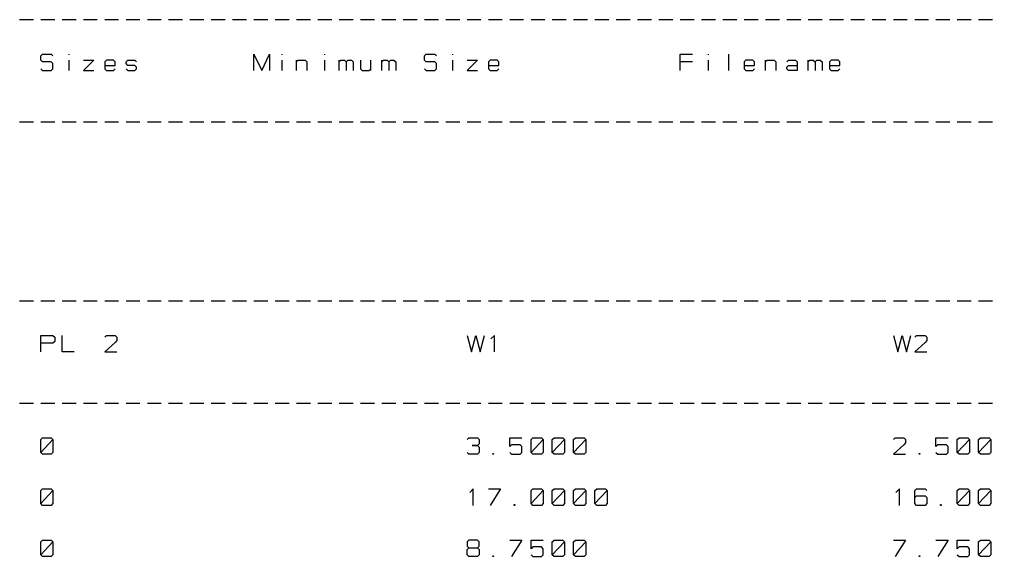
# Model space of a CAD drawing. Extents: x 0 to 291, y 0 to 144.
# Drawn here: x 107.46 to 145.49, y 0.17 to 21.17 of the extents above; entities that cross this region are included whole.
import ezdxf

# ---------------------------------------------------------------- set-up
doc = ezdxf.new("R2010")
doc.units = 0

msp = doc.modelspace()

# ---------------------------------------------------------------- linework, layer by layer
at = {"layer": 'StackupLayer'}
for p, q in [((107.457, 21.17), (108.001, 21.17)), ((108.29, 21.17), (108.834, 21.17)), ((109.123, 21.17), (109.667, 21.17)), ((109.956, 21.17), (110.5, 21.17)), ((110.789, 21.17), (111.333, 21.17)), ((111.622, 21.17), (112.166, 21.17)), ((112.455, 21.17), (112.999, 21.17)), ((113.288, 21.17), (113.832, 21.17)), ((114.121, 21.17), (114.665, 21.17)), ((114.954, 21.17), (115.498, 21.17)), ((115.787, 21.17), (116.331, 21.17)), ((116.62, 21.17), (117.164, 21.17)), ((117.453, 21.17), (117.997, 21.17)), ((118.286, 21.17), (118.83, 21.17)), ((119.119, 21.17), (119.663, 21.17)), ((119.952, 21.17), (120.496, 21.17)), ((120.785, 21.17), (121.329, 21.17)), ((121.618, 21.17), (122.162, 21.17)), ((122.451, 21.17), (122.995, 21.17)), ((123.284, 21.17), (123.828, 21.17)), ((124.117, 21.17), (124.661, 21.17)), ((124.95, 21.17), (125.494, 21.17)), ((125.783, 21.17), (126.327, 21.17)), ((126.616, 21.17), (127.16, 21.17)), ((127.449, 21.17), (127.993, 21.17)), ((128.282, 21.17), (128.826, 21.17)), ((129.115, 21.17), (129.659, 21.17)), ((129.948, 21.17), (130.492, 21.17)), ((130.781, 21.17), (131.325, 21.17)), ((131.614, 21.17), (132.158, 21.17)), ((132.447, 21.17), (132.991, 21.17)), ((133.28, 21.17), (133.824, 21.17)), ((134.113, 21.17), (134.657, 21.17)), ((134.946, 21.17), (135.49, 21.17)), ((135.779, 21.17), (136.323, 21.17)), ((136.612, 21.17), (137.156, 21.17)), ((137.445, 21.17), (137.989, 21.17)), ((138.278, 21.17), (138.822, 21.17)), ((139.111, 21.17), (139.655, 21.17)), ((139.944, 21.17), (140.488, 21.17)), ((140.777, 21.17), (141.321, 21.17)), ((141.61, 21.17), (142.154, 21.17)), ((142.443, 21.17), (142.987, 21.17)), ((143.276, 21.17), (143.82, 21.17)), ((144.109, 21.17), (144.653, 21.17)), ((144.942, 21.17), (145.486, 21.17)), ((108.29, 19.748), (108.358, 19.816)), ((108.358, 19.816), (108.698, 19.816)), ((108.698, 19.816), (108.766, 19.748)), ((109.395, 19.782), (109.395, 19.816)), ((116.62, 19.17), (116.62, 19.816)), ((116.62, 19.816), (116.926, 19.17)), ((116.926, 19.17), (117.232, 19.816)), ((117.232, 19.816), (117.232, 19.17)), ((117.725, 19.782), (117.725, 19.816)), ((119.391, 19.782), (119.391, 19.816)), ((123.284, 19.748), (123.352, 19.816)), ((123.352, 19.816), (123.692, 19.816)), ((123.692, 19.816), (123.76, 19.748)), ((124.389, 19.782), (124.389, 19.816)), ((133.28, 19.17), (133.28, 19.816)), ((133.28, 19.816), (133.756, 19.816)), ((134.385, 19.782), (134.385, 19.816)), ((135.184, 19.17), (135.184, 19.816)), ((108.29, 19.578), (108.29, 19.748)), ((108.358, 19.51), (108.29, 19.578)), ((108.698, 19.51), (108.358, 19.51)), ((108.766, 19.442), (108.698, 19.51)), ((108.766, 19.238), (108.766, 19.442)), ((109.395, 19.17), (109.395, 19.578)), ((109.956, 19.578), (110.364, 19.578)), ((110.364, 19.578), (109.956, 19.17)), ((110.857, 19.578), (110.789, 19.51)), ((110.789, 19.51), (110.789, 19.238)), ((111.129, 19.578), (110.857, 19.578)), ((111.197, 19.51), (111.129, 19.578)), ((111.197, 19.374), (111.197, 19.51)), ((111.622, 19.51), (111.69, 19.578)), ((111.622, 19.442), (111.622, 19.51)), ((111.69, 19.374), (111.622, 19.442)), ((111.69, 19.578), (111.962, 19.578)), ((111.962, 19.578), (112.03, 19.51)), ((117.725, 19.17), (117.725, 19.578)), ((118.286, 19.17), (118.286, 19.578)), ((118.286, 19.51), (118.354, 19.578)), ((118.354, 19.578), (118.626, 19.578)), ((118.626, 19.578), (118.694, 19.51)), ((118.694, 19.51), (118.694, 19.17)), ((119.391, 19.17), (119.391, 19.578)), ((119.952, 19.17), (119.952, 19.578)), ((119.952, 19.51), (120.02, 19.578)), ((120.02, 19.578), (120.156, 19.578)), ((120.156, 19.578), (120.224, 19.51)), ((120.224, 19.51), (120.292, 19.578)), ((120.224, 19.51), (120.224, 19.17)), ((120.292, 19.578), (120.428, 19.578)), ((120.428, 19.578), (120.496, 19.51)), ((120.496, 19.51), (120.496, 19.17)), ((120.785, 19.578), (120.785, 19.238)), ((121.193, 19.17), (121.193, 19.578)), ((121.618, 19.17), (121.618, 19.578)), ((121.618, 19.51), (121.686, 19.578)), ((121.686, 19.578), (121.822, 19.578)), ((121.822, 19.578), (121.89, 19.51)), ((121.89, 19.51), (121.958, 19.578)), ((121.89, 19.51), (121.89, 19.17)), ((121.958, 19.578), (122.094, 19.578)), ((122.094, 19.578), (122.162, 19.51)), ((122.162, 19.51), (122.162, 19.17)), ((123.284, 19.578), (123.284, 19.748)), ((123.352, 19.51), (123.284, 19.578)), ((123.692, 19.51), (123.352, 19.51)), ((123.76, 19.442), (123.692, 19.51)), ((123.76, 19.238), (123.76, 19.442)), ((124.389, 19.17), (124.389, 19.578)), ((124.95, 19.578), (125.358, 19.578)), ((125.358, 19.578), (124.95, 19.17)), ((125.851, 19.578), (125.783, 19.51)), ((125.783, 19.51), (125.783, 19.238)), ((126.123, 19.578), (125.851, 19.578)), ((126.191, 19.51), (126.123, 19.578)), ((126.191, 19.374), (126.191, 19.51)), ((133.756, 19.51), (133.28, 19.51)), ((134.385, 19.17), (134.385, 19.578)), ((135.847, 19.578), (135.779, 19.51)), ((135.779, 19.51), (135.779, 19.238)), ((136.119, 19.578), (135.847, 19.578)), ((136.187, 19.51), (136.119, 19.578)), ((136.187, 19.374), (136.187, 19.51)), ((136.612, 19.17), (136.612, 19.578)), ((136.612, 19.51), (136.68, 19.578)), ((136.68, 19.578), (136.952, 19.578)), ((136.952, 19.578), (137.02, 19.51)), ((137.02, 19.51), (137.02, 19.17)), ((137.445, 19.51), (137.513, 19.578)), ((137.513, 19.578), (137.785, 19.578)), ((137.785, 19.578), (137.853, 19.51)), ((137.853, 19.51), (137.853, 19.17)), ((138.278, 19.17), (138.278, 19.578)), ((138.278, 19.51), (138.346, 19.578)), ((138.346, 19.578), (138.482, 19.578)), ((138.482, 19.578), (138.55, 19.51)), ((138.55, 19.51), (138.618, 19.578)), ((138.55, 19.51), (138.55, 19.17)), ((138.618, 19.578), (138.754, 19.578)), ((138.754, 19.578), (138.822, 19.51)), ((138.822, 19.51), (138.822, 19.17)), ((139.179, 19.578), (139.111, 19.51)), ((139.111, 19.51), (139.111, 19.238)), ((139.451, 19.578), (139.179, 19.578)), ((139.519, 19.51), (139.451, 19.578)), ((139.519, 19.374), (139.519, 19.51)), ((108.29, 19.238), (108.358, 19.17)), ((108.358, 19.17), (108.698, 19.17)), ((108.698, 19.17), (108.766, 19.238)), ((109.956, 19.17), (110.364, 19.17)), ((110.789, 19.374), (111.197, 19.374)), ((110.789, 19.238), (110.857, 19.17)), ((110.857, 19.17), (111.129, 19.17)), ((111.129, 19.17), (111.197, 19.238)), ((111.622, 19.238), (111.69, 19.17)), ((111.962, 19.374), (111.69, 19.374)), ((111.69, 19.17), (111.962, 19.17)), ((112.03, 19.306), (111.962, 19.374)), ((111.962, 19.17), (112.03, 19.238)), ((112.03, 19.238), (112.03, 19.306)), ((120.785, 19.238), (120.853, 19.17)), ((120.853, 19.17), (121.125, 19.17)), ((121.125, 19.17), (121.193, 19.238)), ((123.284, 19.238), (123.352, 19.17)), ((123.352, 19.17), (123.692, 19.17)), ((123.692, 19.17), (123.76, 19.238)), ((124.95, 19.17), (125.358, 19.17)), ((125.783, 19.374), (126.191, 19.374)), ((125.783, 19.238), (125.851, 19.17)), ((125.851, 19.17), (126.123, 19.17)), ((126.123, 19.17), (126.191, 19.238)), ((135.779, 19.374), (136.187, 19.374)), ((135.779, 19.238), (135.847, 19.17)), ((135.847, 19.17), (136.119, 19.17)), ((136.119, 19.17), (136.187, 19.238)), ((137.445, 19.306), (137.513, 19.374)), ((137.445, 19.238), (137.445, 19.306)), ((137.513, 19.17), (137.445, 19.238)), ((137.513, 19.374), (137.853, 19.374)), ((137.853, 19.17), (137.513, 19.17)), ((137.853, 19.238), (137.853, 19.17)), ((139.111, 19.374), (139.519, 19.374)), ((139.111, 19.238), (139.179, 19.17)), ((139.179, 19.17), (139.451, 19.17)), ((139.451, 19.17), (139.519, 19.238)), ((107.457, 17.17), (108.001, 17.17)), ((108.29, 17.17), (108.834, 17.17)), ((109.123, 17.17), (109.667, 17.17)), ((109.956, 17.17), (110.5, 17.17)), ((110.789, 17.17), (111.333, 17.17)), ((111.622, 17.17), (112.166, 17.17)), ((112.455, 17.17), (112.999, 17.17)), ((113.288, 17.17), (113.832, 17.17)), ((114.121, 17.17), (114.665, 17.17)), ((114.954, 17.17), (115.498, 17.17)), ((115.787, 17.17), (116.331, 17.17)), ((116.62, 17.17), (117.164, 17.17)), ((117.453, 17.17), (117.997, 17.17)), ((118.286, 17.17), (118.83, 17.17)), ((119.119, 17.17), (119.663, 17.17)), ((119.952, 17.17), (120.496, 17.17)), ((120.785, 17.17), (121.329, 17.17)), ((121.618, 17.17), (122.162, 17.17)), ((122.451, 17.17), (122.995, 17.17)), ((123.284, 17.17), (123.828, 17.17)), ((124.117, 17.17), (124.661, 17.17)), ((124.95, 17.17), (125.494, 17.17)), ((125.783, 17.17), (126.327, 17.17)), ((126.616, 17.17), (127.16, 17.17)), ((127.449, 17.17), (127.993, 17.17)), ((128.282, 17.17), (128.826, 17.17)), ((129.115, 17.17), (129.659, 17.17)), ((129.948, 17.17), (130.492, 17.17)), ((130.781, 17.17), (131.325, 17.17)), ((131.614, 17.17), (132.158, 17.17)), ((132.447, 17.17), (132.991, 17.17)), ((133.28, 17.17), (133.824, 17.17)), ((134.113, 17.17), (134.657, 17.17)), ((134.946, 17.17), (135.49, 17.17)), ((135.779, 17.17), (136.323, 17.17)), ((136.612, 17.17), (137.156, 17.17)), ((137.445, 17.17), (137.989, 17.17)), ((138.278, 17.17), (138.822, 17.17)), ((139.111, 17.17), (139.655, 17.17)), ((139.944, 17.17), (140.488, 17.17)), ((140.777, 17.17), (141.321, 17.17)), ((141.61, 17.17), (142.154, 17.17)), ((142.443, 17.17), (142.987, 17.17)), ((143.276, 17.17), (143.82, 17.17)), ((144.109, 17.17), (144.653, 17.17)), ((144.942, 17.17), (145.486, 17.17)), ((107.457, 10.17), (108.001, 10.17)), ((108.29, 10.17), (108.834, 10.17)), ((109.123, 10.17), (109.667, 10.17)), ((109.956, 10.17), (110.5, 10.17)), ((110.789, 10.17), (111.333, 10.17)), ((111.622, 10.17), (112.166, 10.17)), ((112.455, 10.17), (112.999, 10.17)), ((113.288, 10.17), (113.832, 10.17)), ((114.121, 10.17), (114.665, 10.17)), ((114.954, 10.17), (115.498, 10.17)), ((115.787, 10.17), (116.331, 10.17)), ((116.62, 10.17), (117.164, 10.17)), ((117.453, 10.17), (117.997, 10.17)), ((118.286, 10.17), (118.83, 10.17)), ((119.119, 10.17), (119.663, 10.17)), ((119.952, 10.17), (120.496, 10.17)), ((120.785, 10.17), (121.329, 10.17)), ((121.618, 10.17), (122.162, 10.17)), ((122.451, 10.17), (122.995, 10.17)), ((123.284, 10.17), (123.828, 10.17)), ((124.117, 10.17), (124.661, 10.17)), ((124.95, 10.17), (125.494, 10.17)), ((125.783, 10.17), (126.327, 10.17)), ((126.616, 10.17), (127.16, 10.17)), ((127.449, 10.17), (127.993, 10.17)), ((128.282, 10.17), (128.826, 10.17)), ((129.115, 10.17), (129.659, 10.17)), ((129.948, 10.17), (130.492, 10.17)), ((130.781, 10.17), (131.325, 10.17)), ((131.614, 10.17), (132.158, 10.17)), ((132.447, 10.17), (132.991, 10.17)), ((133.28, 10.17), (133.824, 10.17)), ((134.113, 10.17), (134.657, 10.17)), ((134.946, 10.17), (135.49, 10.17)), ((135.779, 10.17), (136.323, 10.17)), ((136.612, 10.17), (137.156, 10.17)), ((137.445, 10.17), (137.989, 10.17)), ((138.278, 10.17), (138.822, 10.17)), ((139.111, 10.17), (139.655, 10.17)), ((139.944, 10.17), (140.488, 10.17)), ((140.777, 10.17), (141.321, 10.17)), ((141.61, 10.17), (142.154, 10.17)), ((142.443, 10.17), (142.987, 10.17)), ((143.276, 10.17), (143.82, 10.17)), ((144.109, 10.17), (144.653, 10.17)), ((144.942, 10.17), (145.486, 10.17)), ((108.29, 8.17), (108.29, 8.816)), ((108.29, 8.816), (108.766, 8.816)), ((108.766, 8.816), (108.834, 8.748)), ((108.834, 8.748), (108.834, 8.578)), ((109.123, 8.17), (109.123, 8.816)), ((110.789, 8.748), (110.857, 8.816)), ((110.857, 8.816), (111.197, 8.816)), ((111.197, 8.816), (111.265, 8.748)), ((111.265, 8.748), (111.265, 8.612)), ((124.95, 8.816), (125.12, 8.17)), ((125.12, 8.17), (125.29, 8.816)), ((125.29, 8.816), (125.46, 8.17)), ((125.46, 8.17), (125.63, 8.816)), ((126.021, 8.816), (125.885, 8.68)), ((126.021, 8.17), (126.021, 8.816)), ((141.61, 8.816), (141.78, 8.17)), ((141.78, 8.17), (141.95, 8.816)), ((141.95, 8.816), (142.12, 8.17)), ((142.12, 8.17), (142.29, 8.816)), ((142.443, 8.748), (142.511, 8.816)), ((142.511, 8.816), (142.851, 8.816)), ((142.851, 8.816), (142.919, 8.748)), ((142.919, 8.748), (142.919, 8.612)), ((108.766, 8.51), (108.29, 8.51)), ((108.834, 8.578), (108.766, 8.51)), ((111.197, 8.544), (110.789, 8.17)), ((111.265, 8.612), (111.197, 8.544)), ((142.851, 8.544), (142.443, 8.17)), ((142.919, 8.612), (142.851, 8.544)), ((109.599, 8.17), (109.123, 8.17)), ((110.789, 8.17), (111.265, 8.17)), ((142.443, 8.17), (142.919, 8.17)), ((107.457, 6.17), (108.001, 6.17)), ((108.29, 6.17), (108.834, 6.17)), ((109.123, 6.17), (109.667, 6.17)), ((109.956, 6.17), (110.5, 6.17)), ((110.789, 6.17), (111.333, 6.17)), ((111.622, 6.17), (112.166, 6.17)), ((112.455, 6.17), (112.999, 6.17)), ((113.288, 6.17), (113.832, 6.17)), ((114.121, 6.17), (114.665, 6.17)), ((114.954, 6.17), (115.498, 6.17)), ((115.787, 6.17), (116.331, 6.17)), ((116.62, 6.17), (117.164, 6.17)), ((117.453, 6.17), (117.997, 6.17)), ((118.286, 6.17), (118.83, 6.17)), ((119.119, 6.17), (119.663, 6.17)), ((119.952, 6.17), (120.496, 6.17)), ((120.785, 6.17), (121.329, 6.17)), ((121.618, 6.17), (122.162, 6.17)), ((122.451, 6.17), (122.995, 6.17)), ((123.284, 6.17), (123.828, 6.17)), ((124.117, 6.17), (124.661, 6.17)), ((124.95, 6.17), (125.494, 6.17)), ((125.783, 6.17), (126.327, 6.17)), ((126.616, 6.17), (127.16, 6.17)), ((127.449, 6.17), (127.993, 6.17)), ((128.282, 6.17), (128.826, 6.17)), ((129.115, 6.17), (129.659, 6.17)), ((129.948, 6.17), (130.492, 6.17)), ((130.781, 6.17), (131.325, 6.17)), ((131.614, 6.17), (132.158, 6.17)), ((132.447, 6.17), (132.991, 6.17)), ((133.28, 6.17), (133.824, 6.17)), ((134.113, 6.17), (134.657, 6.17)), ((134.946, 6.17), (135.49, 6.17)), ((135.779, 6.17), (136.323, 6.17)), ((136.612, 6.17), (137.156, 6.17)), ((137.445, 6.17), (137.989, 6.17)), ((138.278, 6.17), (138.822, 6.17)), ((139.111, 6.17), (139.655, 6.17)), ((139.944, 6.17), (140.488, 6.17)), ((140.777, 6.17), (141.321, 6.17)), ((141.61, 6.17), (142.154, 6.17)), ((142.443, 6.17), (142.987, 6.17)), ((143.276, 6.17), (143.82, 6.17)), ((144.109, 6.17), (144.653, 6.17)), ((144.942, 6.17), (145.486, 6.17)), ((108.29, 4.748), (108.358, 4.816)), ((108.29, 4.238), (108.29, 4.748)), ((108.29, 4.238), (108.766, 4.748)), ((108.358, 4.816), (108.698, 4.816)), ((108.698, 4.816), (108.766, 4.748)), ((108.766, 4.748), (108.766, 4.238)), ((124.95, 4.748), (125.018, 4.816)), ((125.018, 4.816), (125.358, 4.816)), ((125.358, 4.816), (125.426, 4.748)), ((125.426, 4.578), (125.358, 4.51)), ((125.426, 4.748), (125.426, 4.578)), ((126.616, 4.476), (126.616, 4.816)), ((126.616, 4.816), (127.092, 4.816)), ((127.449, 4.748), (127.517, 4.816)), ((127.449, 4.238), (127.449, 4.748)), ((127.449, 4.238), (127.925, 4.748)), ((127.517, 4.816), (127.857, 4.816)), ((127.857, 4.816), (127.925, 4.748)), ((127.925, 4.748), (127.925, 4.238)), ((128.282, 4.748), (128.35, 4.816)), ((128.282, 4.238), (128.282, 4.748)), ((128.282, 4.238), (128.758, 4.748)), ((128.35, 4.816), (128.69, 4.816)), ((128.69, 4.816), (128.758, 4.748)), ((128.758, 4.748), (128.758, 4.238)), ((129.115, 4.748), (129.183, 4.816)), ((129.115, 4.238), (129.115, 4.748)), ((129.115, 4.238), (129.591, 4.748)), ((129.183, 4.816), (129.523, 4.816)), ((129.523, 4.816), (129.591, 4.748)), ((129.591, 4.748), (129.591, 4.238)), ((141.61, 4.748), (141.678, 4.816)), ((141.678, 4.816), (142.018, 4.816)), ((142.018, 4.816), (142.086, 4.748)), ((142.086, 4.612), (142.018, 4.544)), ((142.086, 4.748), (142.086, 4.612)), ((143.276, 4.476), (143.276, 4.816)), ((143.276, 4.816), (143.752, 4.816)), ((144.109, 4.748), (144.177, 4.816)), ((144.109, 4.238), (144.109, 4.748)), ((144.109, 4.238), (144.585, 4.748)), ((144.177, 4.816), (144.517, 4.816)), ((144.517, 4.816), (144.585, 4.748)), ((144.585, 4.748), (144.585, 4.238)), ((144.942, 4.748), (145.01, 4.816)), ((144.942, 4.238), (144.942, 4.748)), ((144.942, 4.238), (145.418, 4.748)), ((145.01, 4.816), (145.35, 4.816)), ((145.35, 4.816), (145.418, 4.748)), ((145.418, 4.748), (145.418, 4.238)), ((108.358, 4.17), (108.29, 4.238)), ((108.766, 4.238), (108.698, 4.17)), ((125.018, 4.17), (124.95, 4.238)), ((125.358, 4.51), (125.154, 4.51)), ((125.154, 4.51), (125.358, 4.51)), ((125.358, 4.51), (125.426, 4.442)), ((125.426, 4.238), (125.358, 4.17)), ((125.426, 4.442), (125.426, 4.238)), ((125.953, 4.17), (125.953, 4.204)), ((125.953, 4.204), (125.987, 4.204)), ((125.987, 4.204), (125.987, 4.17)), ((126.684, 4.544), (126.616, 4.476)), ((126.616, 4.238), (126.684, 4.17)), ((127.024, 4.544), (126.684, 4.544)), ((127.092, 4.476), (127.024, 4.544)), ((127.024, 4.17), (127.092, 4.238)), ((127.092, 4.238), (127.092, 4.476)), ((127.517, 4.17), (127.449, 4.238)), ((127.925, 4.238), (127.857, 4.17)), ((128.35, 4.17), (128.282, 4.238)), ((128.758, 4.238), (128.69, 4.17)), ((129.183, 4.17), (129.115, 4.238)), ((129.591, 4.238), (129.523, 4.17)), ((142.018, 4.544), (141.61, 4.17)), ((142.613, 4.17), (142.613, 4.204)), ((142.613, 4.204), (142.647, 4.204)), ((142.647, 4.204), (142.647, 4.17)), ((143.344, 4.544), (143.276, 4.476)), ((143.276, 4.238), (143.344, 4.17)), ((143.684, 4.544), (143.344, 4.544)), ((143.752, 4.476), (143.684, 4.544)), ((143.684, 4.17), (143.752, 4.238)), ((143.752, 4.238), (143.752, 4.476)), ((144.177, 4.17), (144.109, 4.238)), ((144.585, 4.238), (144.517, 4.17)), ((145.01, 4.17), (144.942, 4.238)), ((145.418, 4.238), (145.35, 4.17)), ((108.698, 4.17), (108.358, 4.17)), ((125.358, 4.17), (125.018, 4.17)), ((125.987, 4.17), (125.953, 4.17)), ((126.684, 4.17), (127.024, 4.17)), ((127.857, 4.17), (127.517, 4.17)), ((128.69, 4.17), (128.35, 4.17)), ((129.523, 4.17), (129.183, 4.17)), ((141.61, 4.17), (142.086, 4.17)), ((142.647, 4.17), (142.613, 4.17)), ((143.344, 4.17), (143.684, 4.17)), ((144.517, 4.17), (144.177, 4.17)), ((145.35, 4.17), (145.01, 4.17)), ((108.29, 2.748), (108.358, 2.816)), ((108.29, 2.238), (108.29, 2.748)), ((108.29, 2.238), (108.766, 2.748)), ((108.358, 2.816), (108.698, 2.816)), ((108.698, 2.816), (108.766, 2.748)), ((108.766, 2.748), (108.766, 2.238)), ((125.188, 2.816), (125.052, 2.68)), ((125.188, 2.17), (125.188, 2.816)), ((125.783, 2.816), (126.259, 2.816)), ((126.259, 2.816), (125.851, 2.17)), ((127.449, 2.748), (127.517, 2.816)), ((127.449, 2.238), (127.449, 2.748)), ((127.449, 2.238), (127.925, 2.748)), ((127.517, 2.816), (127.857, 2.816)), ((127.857, 2.816), (127.925, 2.748)), ((127.925, 2.748), (127.925, 2.238)), ((128.282, 2.748), (128.35, 2.816)), ((128.282, 2.238), (128.282, 2.748)), ((128.282, 2.238), (128.758, 2.748)), ((128.35, 2.816), (128.69, 2.816)), ((128.69, 2.816), (128.758, 2.748)), ((128.758, 2.748), (128.758, 2.238)), ((129.115, 2.748), (129.183, 2.816)), ((129.115, 2.238), (129.115, 2.748)), ((129.115, 2.238), (129.591, 2.748)), ((129.183, 2.816), (129.523, 2.816)), ((129.523, 2.816), (129.591, 2.748)), ((129.591, 2.748), (129.591, 2.238)), ((129.948, 2.748), (130.016, 2.816)), ((129.948, 2.238), (129.948, 2.748)), ((129.948, 2.238), (130.424, 2.748)), ((130.016, 2.816), (130.356, 2.816)), ((130.356, 2.816), (130.424, 2.748)), ((130.424, 2.748), (130.424, 2.238)), ((141.848, 2.816), (141.712, 2.68)), ((141.848, 2.17), (141.848, 2.816)), ((142.443, 2.748), (142.511, 2.816)), ((142.443, 2.238), (142.443, 2.748)), ((142.511, 2.816), (142.851, 2.816)), ((142.851, 2.816), (142.919, 2.748)), ((144.109, 2.748), (144.177, 2.816)), ((144.109, 2.238), (144.109, 2.748)), ((144.109, 2.238), (144.585, 2.748)), ((144.177, 2.816), (144.517, 2.816)), ((144.517, 2.816), (144.585, 2.748)), ((144.585, 2.748), (144.585, 2.238)), ((144.942, 2.748), (145.01, 2.816)), ((144.942, 2.238), (144.942, 2.748)), ((144.942, 2.238), (145.418, 2.748)), ((145.01, 2.816), (145.35, 2.816)), ((145.35, 2.816), (145.418, 2.748)), ((145.418, 2.748), (145.418, 2.238)), ((142.443, 2.476), (142.511, 2.544)), ((142.511, 2.544), (142.851, 2.544)), ((142.851, 2.544), (142.919, 2.476)), ((142.919, 2.476), (142.919, 2.238)), ((108.358, 2.17), (108.29, 2.238)), ((108.698, 2.17), (108.358, 2.17)), ((108.766, 2.238), (108.698, 2.17)), ((126.786, 2.17), (126.786, 2.204)), ((126.786, 2.204), (126.82, 2.204)), ((126.82, 2.17), (126.786, 2.17)), ((126.82, 2.204), (126.82, 2.17)), ((127.517, 2.17), (127.449, 2.238)), ((127.857, 2.17), (127.517, 2.17)), ((127.925, 2.238), (127.857, 2.17)), ((128.35, 2.17), (128.282, 2.238)), ((128.69, 2.17), (128.35, 2.17)), ((128.758, 2.238), (128.69, 2.17)), ((129.183, 2.17), (129.115, 2.238)), ((129.523, 2.17), (129.183, 2.17)), ((129.591, 2.238), (129.523, 2.17)), ((130.016, 2.17), (129.948, 2.238)), ((130.356, 2.17), (130.016, 2.17)), ((130.424, 2.238), (130.356, 2.17)), ((142.511, 2.17), (142.443, 2.238)), ((142.851, 2.17), (142.511, 2.17)), ((142.919, 2.238), (142.851, 2.17)), ((143.446, 2.17), (143.446, 2.204)), ((143.446, 2.204), (143.48, 2.204)), ((143.48, 2.17), (143.446, 2.17)), ((143.48, 2.204), (143.48, 2.17)), ((144.177, 2.17), (144.109, 2.238)), ((144.517, 2.17), (144.177, 2.17)), ((144.585, 2.238), (144.517, 2.17)), ((145.01, 2.17), (144.942, 2.238)), ((145.35, 2.17), (145.01, 2.17)), ((145.418, 2.238), (145.35, 2.17)), ((108.29, 0.748), (108.358, 0.816)), ((108.358, 0.816), (108.698, 0.816)), ((108.698, 0.816), (108.766, 0.748)), ((125.018, 0.816), (124.95, 0.748)), ((125.358, 0.816), (125.018, 0.816)), ((125.426, 0.748), (125.358, 0.816)), ((126.616, 0.816), (127.092, 0.816)), ((127.092, 0.816), (126.684, 0.17)), ((127.449, 0.476), (127.449, 0.816)), ((127.449, 0.816), (127.925, 0.816)), ((128.282, 0.748), (128.35, 0.816)), ((128.35, 0.816), (128.69, 0.816)), ((128.69, 0.816), (128.758, 0.748)), ((129.115, 0.748), (129.183, 0.816)), ((129.183, 0.816), (129.523, 0.816)), ((129.523, 0.816), (129.591, 0.748)), ((141.61, 0.816), (142.086, 0.816)), ((142.086, 0.816), (141.678, 0.17)), ((143.276, 0.816), (143.752, 0.816)), ((143.752, 0.816), (143.344, 0.17)), ((144.109, 0.476), (144.109, 0.816)), ((144.109, 0.816), (144.585, 0.816)), ((144.942, 0.748), (145.01, 0.816)), ((145.01, 0.816), (145.35, 0.816)), ((145.35, 0.816), (145.418, 0.748)), ((108.29, 0.238), (108.29, 0.748)), ((108.29, 0.238), (108.766, 0.748)), ((108.766, 0.748), (108.766, 0.238)), ((124.95, 0.748), (124.95, 0.578)), ((124.95, 0.578), (125.018, 0.51)), ((124.95, 0.442), (125.018, 0.51)), ((124.95, 0.238), (124.95, 0.442)), ((125.018, 0.51), (125.358, 0.51)), ((125.018, 0.51), (125.358, 0.51)), ((125.358, 0.51), (125.426, 0.578)), ((125.358, 0.51), (125.426, 0.442)), ((125.426, 0.578), (125.426, 0.748)), ((125.426, 0.442), (125.426, 0.238)), ((127.517, 0.544), (127.449, 0.476)), ((127.857, 0.544), (127.517, 0.544)), ((127.925, 0.476), (127.857, 0.544)), ((127.925, 0.238), (127.925, 0.476)), ((128.282, 0.238), (128.282, 0.748)), ((128.282, 0.238), (128.758, 0.748)), ((128.758, 0.748), (128.758, 0.238)), ((129.115, 0.238), (129.115, 0.748)), ((129.115, 0.238), (129.591, 0.748)), ((129.591, 0.748), (129.591, 0.238)), ((144.177, 0.544), (144.109, 0.476)), ((144.517, 0.544), (144.177, 0.544)), ((144.585, 0.476), (144.517, 0.544)), ((144.585, 0.238), (144.585, 0.476)), ((144.942, 0.238), (144.942, 0.748)), ((144.942, 0.238), (145.418, 0.748)), ((145.418, 0.748), (145.418, 0.238)), ((108.358, 0.17), (108.29, 0.238)), ((108.698, 0.17), (108.358, 0.17)), ((108.766, 0.238), (108.698, 0.17)), ((125.018, 0.17), (124.95, 0.238)), ((125.358, 0.17), (125.018, 0.17)), ((125.426, 0.238), (125.358, 0.17)), ((125.953, 0.17), (125.953, 0.204)), ((125.953, 0.204), (125.987, 0.204)), ((125.987, 0.17), (125.953, 0.17)), ((125.987, 0.204), (125.987, 0.17)), ((127.449, 0.238), (127.517, 0.17)), ((127.517, 0.17), (127.857, 0.17)), ((127.857, 0.17), (127.925, 0.238)), ((128.35, 0.17), (128.282, 0.238)), ((128.69, 0.17), (128.35, 0.17)), ((128.758, 0.238), (128.69, 0.17)), ((129.183, 0.17), (129.115, 0.238)), ((129.523, 0.17), (129.183, 0.17)), ((129.591, 0.238), (129.523, 0.17)), ((142.613, 0.17), (142.613, 0.204)), ((142.613, 0.204), (142.647, 0.204)), ((142.647, 0.17), (142.613, 0.17)), ((142.647, 0.204), (142.647, 0.17)), ((144.109, 0.238), (144.177, 0.17)), ((144.177, 0.17), (144.517, 0.17)), ((144.517, 0.17), (144.585, 0.238)), ((145.01, 0.17), (144.942, 0.238)), ((145.35, 0.17), (145.01, 0.17)), ((145.418, 0.238), (145.35, 0.17))]:
    msp.add_line(p, q, dxfattribs=at)

doc.saveas('drawing.dxf')
